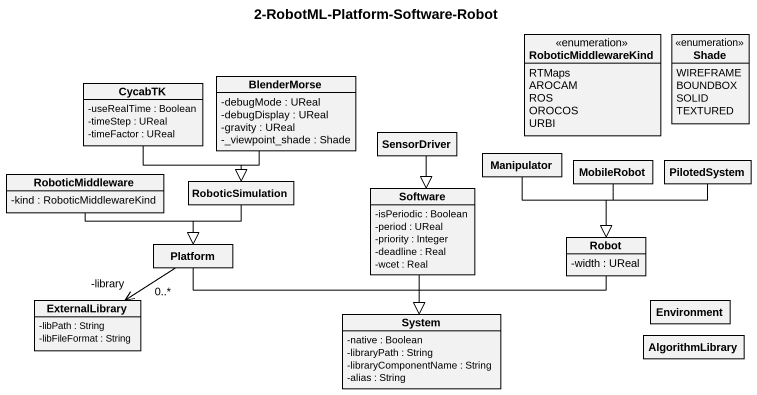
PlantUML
@startuml
title 2-RobotML-Platform-Software-Robot
hide circle
hide empty members
skinparam classAttributeIconSize 0
enum RoboticMiddlewareKind {
  RTMaps
  AROCAM
  ROS
  OROCOS
  URBI
}
enum Shade {
  WIREFRAME
  BOUNDBOX
  SOLID
  TEXTURED
}
class CycabTK {
  -useRealTime : Boolean
  -timeStep : UReal
  -timeFactor : UReal
}
class BlenderMorse {
  -debugMode : UReal
  -debugDisplay : UReal
  -gravity : UReal
  -_viewpoint_shade : Shade
}
class SensorDriver
class RoboticMiddleware {
  -kind : RoboticMiddlewareKind
}
class Manipulator
class MobileRobot
class PilotedSystem
class RoboticSimulation
class Software {
  -isPeriodic : Boolean
  -period : UReal
  -priority : Integer
  -deadline : Real
  -wcet : Real
}
class Platform
class Robot {
  -width : UReal
}
class ExternalLibrary {
  -libPath : String
  -libFileFormat : String
}
class Environment
class System {
  -native : Boolean
  -libraryPath : String
  -libraryComponentName : String
  -alias : String
}
class AlgorithmLibrary
CycabTK --|> RoboticSimulation
BlenderMorse --|> RoboticSimulation
SensorDriver --|> Software
RoboticMiddleware -right-|> Platform
Manipulator --|> Robot
MobileRobot --|> Robot
PilotedSystem --|> Robot
RoboticSimulation --|> Platform
Software --|> System
Platform --> "-library\n0..*" ExternalLibrary
Platform -right-|> System
Robot -left-|> System
@enduml
